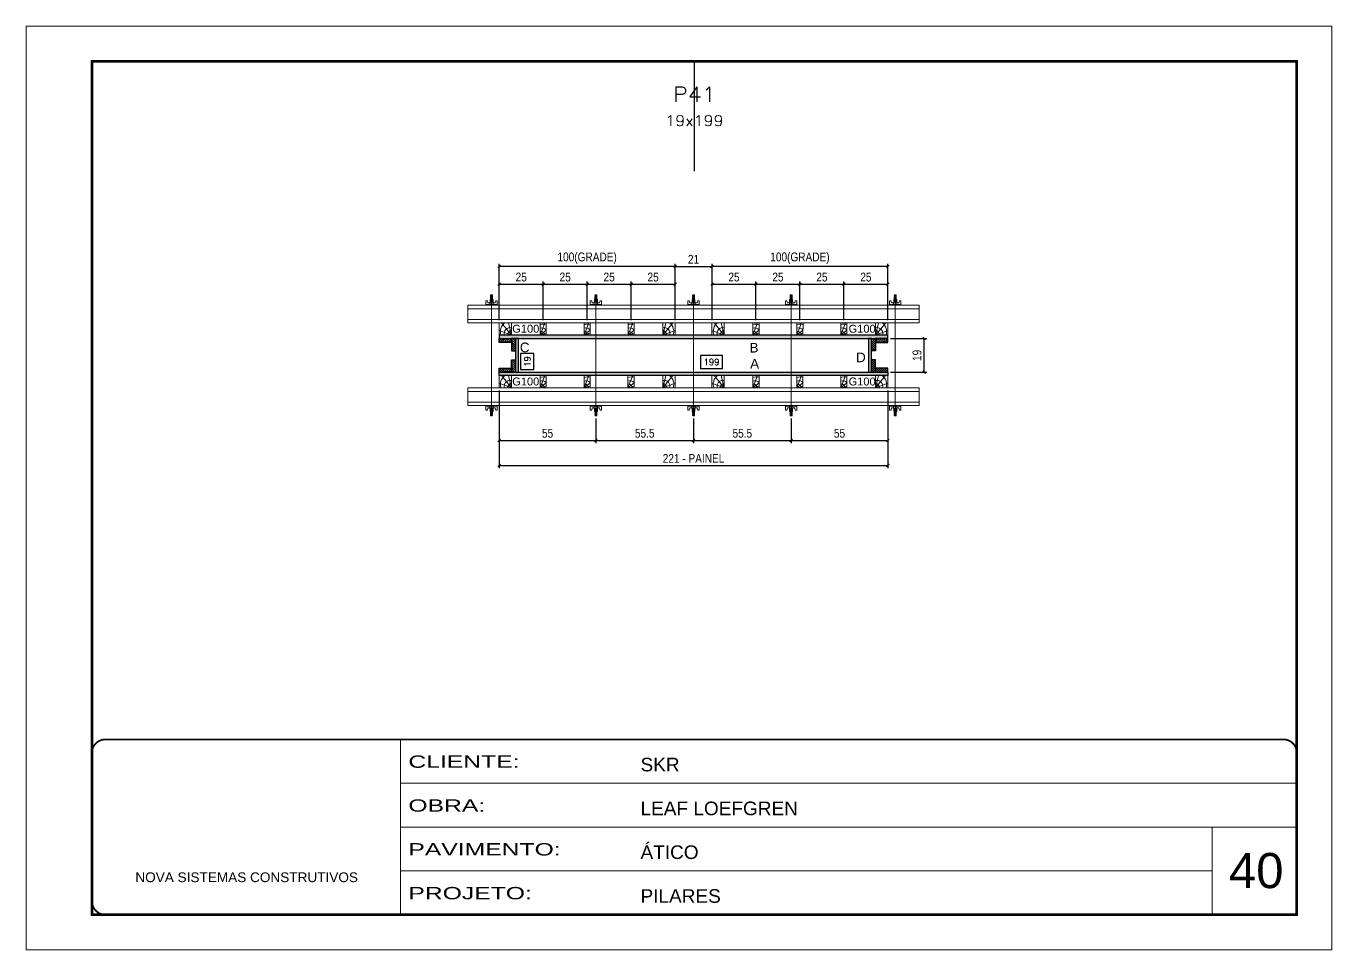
# Model space of a CAD drawing. Extents: x 14400 to 27878, y -21631 to 6985.
# Drawn here: x 19168 to 20653, y -4402 to -3352 of the extents above; entities that cross this region are included whole.
import ezdxf
from ezdxf.enums import TextEntityAlignment as Align

# ---------------------------------------------------------------- set-up
doc = ezdxf.new("R2010")
doc.units = 0
for name, pattern in [('CONTINUO', [0]), ('DASHED', [0.75, 0.5, -0.25]), ('HIDDEN', [0.375, 0.25, -0.125])]:
    doc.linetypes.add(name, pattern=pattern)
for name, color, linetype, lineweight in [('CARIMBO', 255, 'Continuous', 9), ('Folhas', 255, 'Continuous', 9), ('Hachura', 251, 'Continuous', 9), ('Madeira', 126, 'Continuous', 18), ('Perfil Metálico', 224, 'Continuous', 18), ('SARRAFO DE PRESSAO', 251, 'DASHED', 9), ('Texto Seção', 7, 'Continuous', 15)]:
    doc.layers.add(name, color=color, linetype=linetype, lineweight=lineweight)
for name, color, linetype in [('CHAPA', 1, 'Continuous'), ('COTA', 241, 'Continuous'), ('SARRAFO', 251, 'Continuous'), ('Texto de Titulo', 7, 'Continuous'), ('Texto Qtd Sarr', 242, 'Continuous'), ('TEXTO_GERAL', 7, 'Continuous')]:
    doc.layers.add(name, color=color, linetype=linetype)
doc.styles.add('ARIAL', font='arial.ttf')
doc.styles.add('COTA TECNICA 2X', font='techl___.ttf', dxfattribs={"height": 10})
doc.styles.add('ROMANS', font='romans.shx')
doc.styles.add('SANSSERIF', font='sas_____.pfb')
doc.styles.add('Tecnologia', font='')
doc.styles.get('Tecnologia').set_extended_font_data('Forgotten Futurist')
doc.dimstyles.new('SECAO PILAR', dxfattribs={"dimtxt": 10, "dimasz": 3, "dimexe": 3, "dimexo": 3, "dimgap": 3, "dimtad": 1, "dimdec": 1, "dimlfac": 0.5, "dimzin": 12, "dimdsep": 46, "dimtxsty": 'COTA TECNICA 2X', "dimblk1": 'OBLIQUE', "dimblk2": 'OBLIQUE', "dimsah": 1, "dimcen": 0.9, "dimclrd": 256, "dimclre": 256, "dimclrt": 256, "dimadec": 1, "dimazin": 3, "dimtfac": 1, "dimtdec": 1, "dimtmove": 0, "dimatfit": 3, "dimfxl": 1, "dimtolj": 1, "dimtzin": 12, "dimarcsym": 0})
doc.dimstyles.new('SECÇÃO 2', dxfattribs={"dimtxt": 7, "dimasz": 6, "dimexe": 0.18, "dimexo": 2, "dimgap": -4, "dimtad": 3, "dimdec": 1, "dimlfac": 0.5, "dimzin": 12, "dimdsep": 46, "dimtxsty": 'ROMANS', "dimblk": 'ARCHTICK', "dimcen": 0.09, "dimse1": 1, "dimse2": 1, "dimsd1": 1, "dimsd2": 1, "dimclrd": 180, "dimclre": 5, "dimclrt": 1, "dimadec": 0, "dimazin": 3, "dimtfac": 1, "dimtdec": 1, "dimtofl": 0, "dimtmove": 0, "dimatfit": 3, "dimldrblk": 'ARCHTICK', "dimfxl": 1, "dimtolj": 1, "dimtzin": 0, "dimarcsym": 0})
pattern_1 = [(315, (42616.275, -13210.6525), (1.12253202, 1.12253202), [])]
pattern_2 = [(315, (42616.275, -13198.6525), (1.12253202, 1.12253202), [])]

# ---------------------------------------------------------------- blocks, each defined once
blk = doc.blocks.new('9999999999')
at = {"color": 30, "linetype": 'CONTINUO'}
for p, q in [((98564.6, 34230.2), (98564.6, 34429.4)), ((98564.6, 34379.6), (99584, 34379.6)), ((98564.6, 34329.8), (99488, 34329.8)), ((99584, 34329.8), (99488, 34329.8)), ((99488, 34329.8), (99488, 34230.2)), ((98564.6, 34280), (99488, 34280))]:
    blk.add_line(p, q, dxfattribs=at)
at = {"color": 30, "linetype": 'CONTINUO', "const_width": 2}
blk.add_lwpolyline([(99584, 34230.2), (99584, 34414.4, 0.414214), (99569, 34429.4), (98229, 34429.4, 0.414214), (98214, 34414.4), (98214, 34245.2, 0.414214), (98229, 34230.2), (99584, 34230.2)], format="xyb", dxfattribs=at)
at = {"layer": 'Folhas'}
blk.add_lwpolyline([(98139, 34190.2), (99624, 34190.2), (99624, 35240.2), (98139, 35240.2)], close=True, dxfattribs=at)
at = {"layer": 'Folhas', "color": 30, "const_width": 3}
blk.add_lwpolyline([(98214, 34230.2), (99584, 34230.2), (99584, 35200.2), (98214, 35200.2)], close=True, dxfattribs=at)
at = {"color": 7, "linetype": 'Continuous', "ltscale": 5, "style": 'ARIAL'}
for s, height, p in [('SKR', 15.48, (98837.7, 34393.1)), ('LEAF LOEFGREN', 15.483, (98837.7, 34343.3)), ('ÁTICO', 15.48, (98837.7, 34293.5)), ('NOVA SISTEMAS CONSTRUTIVOS', 11.059, (98263.2, 34267.2)), ('PILARES', 15.48, (98837.7, 34243.7))]:
    blk.add_text(s, height=height, dxfattribs=at).set_placement(p)
at = {"layer": 'Folhas', "color": 7, "style": 'Tecnologia', "width": 1.5}
for s, p in [('CLIENTE:', (98573.7, 34397.2)), ('OBRA:', (98573.7, 34347.3)), ('PAVIMENTO:', (98573.7, 34297.5)), ('PROJETO:', (98573.7, 34247.7))]:
    blk.add_text(s, height=14, dxfattribs=at).set_placement(p)
blk = doc.blocks.new('*D2053')
at = {"layer": 'COTA', "color": 180, "lineweight": -2, "transparency": 16777216}
for p, q in [((19745.9, -3724.6), (19730.9, -3724.6)), ((19730.9, -3724.6), (19730.9, -3742.6)), ((19745.9, -3742.6), (19745.9, -3724.6)), ((19730.9, -3742.6), (19745.9, -3742.6))]:
    blk.add_line(p, q, dxfattribs=at)
at = {"layer": 'Defpoints', "color": 0, "transparency": 16777216}
for p in [(19745.8, -3707.7), (19745.8, -3745.7), (19749.9, -3745.7)]:
    blk.add_point(p, dxfattribs=at)
at = {"layer": 'COTA', "color": 1, "transparency": 16777216, "insert": (19738.4, -3733.6), "char_height": 7, "attachment_point": 5, "rotation": 90, "style": 'ROMANS'}
blk.add_mtext('\\A1;19', dxfattribs=at)
blk = doc.blocks.new('_ArchTick')
at = {"color": 0, "linetype": 'ByBlock', "const_width": 0.15}
blk.add_lwpolyline([(-0.5, -0.5), (0.5, 0.5)], dxfattribs=at)
blk = doc.blocks.new('*D2054')
at = {"layer": 'COTA', "color": 180, "lineweight": -2, "transparency": 16777216}
for p, q in [((19960.3, -3726.7), (19935.6, -3726.7)), ((19935.6, -3726.7), (19935.6, -3741.7)), ((19960.3, -3741.7), (19960.3, -3726.7)), ((19935.6, -3741.7), (19960.3, -3741.7))]:
    blk.add_line(p, q, dxfattribs=at)
at = {"layer": 'Defpoints', "color": 0, "transparency": 16777216}
for p in [(19728.5, -3745.7), (20126.5, -3745.7), (20126.5, -3745.7)]:
    blk.add_point(p, dxfattribs=at)
at = {"layer": 'COTA', "color": 1, "transparency": 16777216, "insert": (19948, -3734.2), "char_height": 7, "attachment_point": 5, "style": 'ROMANS'}
blk.add_mtext('\\A1;199', dxfattribs=at)
blk = doc.blocks.new('_Oblique')
at = {"color": 0, "linetype": 'ByBlock', "lineweight": -2}
blk.add_line((-0.5, -0.5), (0.5, 0.5), dxfattribs=at)
blk = doc.blocks.new('*D2055')
at = {"layer": 'COTA', "lineweight": -2, "transparency": 16777216}
for p, q in [((19706.5, -3766.7), (19706.5, -3854.9)), ((20148.5, -3766.7), (20148.5, -3854.9)), ((19706.5, -3851.9), (20148.5, -3851.9))]:
    blk.add_line(p, q, dxfattribs=at)
at = {"layer": 'Defpoints', "color": 0, "transparency": 16777216}
for p in [(19706.5, -3763.7), (20148.5, -3763.7), (20148.5, -3851.9)]:
    blk.add_point(p, dxfattribs=at)
at = {"layer": 'COTA', "lineweight": -2, "transparency": 16777216, "xscale": 3, "yscale": 3, "zscale": 3, "rotation": 180}
blk.add_blockref('_Oblique', (19706.5, -3851.9), dxfattribs=at)
at = {"layer": 'COTA', "lineweight": -2, "transparency": 16777216, "xscale": 3, "yscale": 3, "zscale": 3}
blk.add_blockref('_Oblique', (20148.5, -3851.9), dxfattribs=at)
at = {"layer": 'COTA', "transparency": 16777216, "insert": (19927.5, -3843.8), "char_height": 10, "attachment_point": 5, "style": 'COTA TECNICA 2X'}
blk.add_mtext('\\A1;221 - PAINEL', dxfattribs=at)
blk = doc.blocks.new('*D2056')
at = {"layer": 'COTA', "lineweight": -2, "transparency": 16777216}
for p, q in [((19706.5, -3766.7), (19706.5, -3826.4)), ((19816.5, -3798.5), (19816.5, -3826.4)), ((19706.5, -3823.4), (19816.5, -3823.4))]:
    blk.add_line(p, q, dxfattribs=at)
at = {"layer": 'Defpoints', "color": 0, "transparency": 16777216}
for p in [(19706.5, -3763.7), (19816.5, -3795.5), (19816.5, -3823.4)]:
    blk.add_point(p, dxfattribs=at)
at = {"layer": 'COTA', "lineweight": -2, "transparency": 16777216, "xscale": 3, "yscale": 3, "zscale": 3, "rotation": 180}
blk.add_blockref('_Oblique', (19706.5, -3823.4), dxfattribs=at)
at = {"layer": 'COTA', "lineweight": -2, "transparency": 16777216, "xscale": 3, "yscale": 3, "zscale": 3}
blk.add_blockref('_Oblique', (19816.5, -3823.4), dxfattribs=at)
at = {"layer": 'COTA', "transparency": 16777216, "insert": (19761.5, -3815.3), "char_height": 10, "attachment_point": 5, "style": 'COTA TECNICA 2X'}
blk.add_mtext('\\A1;55', dxfattribs=at)
blk = doc.blocks.new('*D2057')
at = {"layer": 'COTA', "lineweight": -2, "transparency": 16777216}
for p, q in [((20148.5, -3766.7), (20148.5, -3826.4)), ((20038.5, -3798.5), (20038.5, -3826.4)), ((20038.5, -3823.4), (20148.5, -3823.4))]:
    blk.add_line(p, q, dxfattribs=at)
at = {"layer": 'Defpoints', "color": 0, "transparency": 16777216}
for p in [(20148.5, -3763.7), (20038.5, -3795.5), (20148.5, -3823.4)]:
    blk.add_point(p, dxfattribs=at)
at = {"layer": 'COTA', "lineweight": -2, "transparency": 16777216, "xscale": 3, "yscale": 3, "zscale": 3, "rotation": 180}
blk.add_blockref('_Oblique', (20038.5, -3823.4), dxfattribs=at)
at = {"layer": 'COTA', "lineweight": -2, "transparency": 16777216, "xscale": 3, "yscale": 3, "zscale": 3}
blk.add_blockref('_Oblique', (20148.5, -3823.4), dxfattribs=at)
at = {"layer": 'COTA', "transparency": 16777216, "insert": (20093.5, -3815.3), "char_height": 10, "attachment_point": 5, "style": 'COTA TECNICA 2X'}
blk.add_mtext('\\A1;55', dxfattribs=at)
blk = doc.blocks.new('C')
at = {"layer": 'Hachura', "color": 0}
for p, q in [((0, 3.22), (0, -3.22)), ((0.45, 3.22), (0, 3.22)), ((0.46, 3.16), (0, 3.16)), ((0.46, 3.05), (0, 3.05)), ((0.46, 2.88), (0, 2.88)), ((0, 2.75), (0, -1.16)), ((0.46, 2.65), (0, 2.65)), ((0.46, 2.23), (0, 2.23)), ((0.46, 1.51), (0, 1.51)), ((0.39, 0.49), (0.17, 0.49)), ((0.45, -3.23), (0.45, 3.22)), ((0.45, 3.22), (2.58, 3.22)), ((1.74, 0.97), (0.45, 0.97)), ((1.45, 0.1), (0.45, 0.1)), ((1.35, 1.94), (1.35, 0.96)), ((2.58, 2.39), (1.47, 2.09)), ((1.74, -0.97), (1.74, 0.97)), ((1.74, 0.97), (1.74, 0.84)), ((1.74, 0.97), (1.74, 0.84)), ((1.74, 0.84), (3.35, 0.84)), ((3.35, 0.45), (1.74, 0.45)), ((2.58, 3.22), (2.58, 2.39)), ((3.32, 0.84), (3.32, -0.84)), ((3.35, 0.84), (3.35, -0.84)), ((3.68, 0.45), (3.35, 0.45)), ((3.84, -0.52), (3.35, 0.45)), ((3.35, 0.06), (3.67, -0.57)), ((3.68, 0.45), (4.16, -0.52)), ((3.72, 0.5), (4.25, -0.57)), ((4.37, -0.55), (3.83, 0.53)), ((4.15, 0.45), (3.93, 0.45)), ((4.42, -0.52), (3.93, 0.45)), ((4.15, 0.45), (4.26, 0.45)), ((4.26, 0.45), (4.74, -0.52)), ((4.3, 0.5), (4.83, -0.57)), ((4.95, -0.55), (4.41, 0.53)), ((4.51, 0.45), (4.84, 0.45)), ((5, -0.52), (4.51, 0.45)), ((4.84, 0.45), (5.32, -0.52)), ((4.88, 0.5), (5.41, -0.57)), ((5.53, -0.55), (4.99, 0.53)), ((5.58, -0.52), (5.09, 0.45)), ((5.42, 0.45), (5.09, 0.45)), ((5.58, -0.52), (5.09, 0.45)), ((5.42, 0.45), (5.74, -0.19)), ((5.46, 0.5), (5.74, -0.07)), ((5.74, 0.19), (5.57, 0.53)), ((5.74, 0.32), (5.68, 0.45)), ((5.68, 0.45), (5.74, 0.45)), ((5.74, 0.45), (5.9, 0.29)), ((5.74, 0.45), (5.74, -0.52)), ((5.9, -0.36), (5.9, 0.29)), ((0.45, 0), (0, 0)), ((0.46, -1.52), (0, -1.52)), ((0.46, -2.23), (0, -2.23)), ((0.46, -2.65), (0, -2.65)), ((0.46, -2.88), (0, -2.88)), ((0.46, -3.05), (0, -3.05)), ((0.46, -3.16), (0, -3.16)), ((0, -3.22), (2.57, -3.22)), ((0.08, -0.48), (0.29, -0.48)), ((0.29, -0.48), (0.4, -0.48)), ((0.45, 0), (0.45, -0.97)), ((0.45, -0.16), (1.45, -0.16)), ((0.45, -0.65), (0.45, -0.32)), ((0.45, -3.23), (0.45, -0.65)), ((0.45, -0.97), (1.74, -0.97)), ((1.35, -1.94), (1.35, -0.97)), ((2.58, -2.39), (1.47, -2.1)), ((3.35, -0.32), (1.74, -0.32)), ((3.35, -0.84), (1.74, -0.84)), ((2.58, -3.23), (2.58, -2.39)), ((3.35, -0.07), (3.58, -0.52)), ((3.35, -0.52), (3.58, -0.52)), ((3.84, -0.52), (4.16, -0.52)), ((4.42, -0.52), (4.74, -0.52)), ((4.63, -0.52), (4.74, -0.52)), ((5, -0.52), (5.32, -0.52)), ((5.58, -0.52), (5.74, -0.52)), ((5.74, -0.52), (5.9, -0.36)), ((5.74, -0.52), (5.74, -0.52))]:
    blk.add_line(p, q, dxfattribs=at)
for centre, radius, start, end in [((1.52, 1.94), 0.161, 104.74356, 180), ((1.44, -0.03), 0.129, 272.69497, 87.30503), ((3.81, 0.39), 0.143, 25.56881, 154.43119), ((4.39, 0.39), 0.143, 25.56881, 154.43119), ((4.97, 0.39), 0.143, 25.56881, 154.43119), ((5.55, 0.39), 0.143, 25.56881, 154.43119), ((0.17, -0.37), 0.174, 221.74404, 317.85924), ((1.52, -1.94), 0.161, 180, 255.25644), ((3.71, -0.4), 0.174, 222.14076, 318.25596), ((4.29, -0.4), 0.174, 222.14076, 318.25596), ((4.87, -0.4), 0.174, 222.14076, 318.25596), ((5.45, -0.4), 0.174, 222.14076, 318.25596), ((5.61, -0.4), 0.174, 317.85924, 318.25596)]:
    blk.add_arc(centre, radius, start, end, dxfattribs=at)
blk = doc.blocks.new('*D2058')
at = {"layer": 'COTA', "lineweight": -2, "transparency": 16777216}
for p, q in [((19927.5, -3798.5), (19927.5, -3826.4)), ((20038.5, -3798.5), (20038.5, -3826.4)), ((19927.5, -3823.4), (20038.5, -3823.4))]:
    blk.add_line(p, q, dxfattribs=at)
at = {"layer": 'Defpoints', "color": 0, "transparency": 16777216}
for p in [(19927.5, -3795.5), (20038.5, -3795.5), (20038.5, -3823.4)]:
    blk.add_point(p, dxfattribs=at)
at = {"layer": 'COTA', "lineweight": -2, "transparency": 16777216, "xscale": 3, "yscale": 3, "zscale": 3, "rotation": 180}
blk.add_blockref('_Oblique', (19927.5, -3823.4), dxfattribs=at)
at = {"layer": 'COTA', "lineweight": -2, "transparency": 16777216, "xscale": 3, "yscale": 3, "zscale": 3}
blk.add_blockref('_Oblique', (20038.5, -3823.4), dxfattribs=at)
at = {"layer": 'COTA', "transparency": 16777216, "insert": (19983, -3815.3), "char_height": 10, "attachment_point": 5, "style": 'COTA TECNICA 2X'}
blk.add_mtext('\\A1;55.5', dxfattribs=at)
blk = doc.blocks.new('*D2059')
at = {"layer": 'COTA', "lineweight": -2, "transparency": 16777216}
for p, q in [((20151.5, -3707.7), (20192.8, -3707.7)), ((20189.8, -3745.7), (20189.8, -3707.7)), ((20151.5, -3745.7), (20192.8, -3745.7))]:
    blk.add_line(p, q, dxfattribs=at)
at = {"layer": 'Defpoints', "color": 0, "transparency": 16777216}
for p in [(20148.5, -3707.7), (20189.8, -3707.7), (20148.5, -3745.7)]:
    blk.add_point(p, dxfattribs=at)
at = {"layer": 'COTA', "lineweight": -2, "transparency": 16777216, "xscale": 3, "yscale": 3, "zscale": 3}
for p, rotation in [((20189.8, -3707.7), 90), ((20189.8, -3745.7), 270)]:
    blk.add_blockref('_Oblique', p, dxfattribs=dict(at, rotation=rotation))
at = {"layer": 'COTA', "transparency": 16777216, "insert": (20181.7, -3726.7), "char_height": 10, "attachment_point": 5, "rotation": 90, "style": 'COTA TECNICA 2X'}
blk.add_mtext('\\A1;19', dxfattribs=at)
blk = doc.blocks.new('*D2060')
at = {"layer": 'COTA', "lineweight": -2, "transparency": 16777216}
for p, q in [((19816.5, -3798.5), (19816.5, -3826.4)), ((19927.5, -3798.5), (19927.5, -3826.4)), ((19816.5, -3823.4), (19927.5, -3823.4))]:
    blk.add_line(p, q, dxfattribs=at)
at = {"layer": 'Defpoints', "color": 0, "transparency": 16777216}
for p in [(19816.5, -3795.5), (19927.5, -3795.5), (19927.5, -3823.4)]:
    blk.add_point(p, dxfattribs=at)
at = {"layer": 'COTA', "lineweight": -2, "transparency": 16777216, "xscale": 3, "yscale": 3, "zscale": 3, "rotation": 180}
blk.add_blockref('_Oblique', (19816.5, -3823.4), dxfattribs=at)
at = {"layer": 'COTA', "lineweight": -2, "transparency": 16777216, "xscale": 3, "yscale": 3, "zscale": 3}
blk.add_blockref('_Oblique', (19927.5, -3823.4), dxfattribs=at)
at = {"layer": 'COTA', "transparency": 16777216, "insert": (19872, -3815.3), "char_height": 10, "attachment_point": 5, "style": 'COTA TECNICA 2X'}
blk.add_mtext('\\A1;55.5', dxfattribs=at)
blk = doc.blocks.new('PONTALETE')
at = {"layer": 'Madeira'}
for q in [(2.71, 7), (7, 5.76), (7, 1.74)]:
    blk.add_line((0, 0), q, dxfattribs=at)
blk.add_lwpolyline([(0, 0), (7, 0), (7, 7), (0, 7)], close=True, dxfattribs=at)
for centre, radius, start, end in [((2.04, 0.06), 6.23, 37.28179, 109.09128), ((1.09, 0.9), 3.19, 343.60304, 109.98471), ((-0.21, -0.78), 3.09, 14.63219, 86.0383)]:
    blk.add_arc(centre, radius, start, end, dxfattribs=at)
blk = doc.blocks.new('MEIO PONTALETE')
at = {"layer": 'Madeira'}
for q in [(2.71, 7), (3.5, 2.88), (3.5, 0.87)]:
    blk.add_line((0, 0), q, dxfattribs=at)
blk.add_lwpolyline([(0, 0), (3.5, 0), (3.5, 7), (0, 7)], close=True, dxfattribs=at)
for centre, radius, start, end in [((2.04, 0.06), 6.23, 76.44987, 109.09128), ((1.09, 0.9), 3.19, 40.90626, 109.98471), ((-0.21, -0.78), 3.09, 14.63219, 86.0383)]:
    blk.add_arc(centre, radius, start, end, dxfattribs=at)
blk = doc.blocks.new('*D2061')
at = {"layer": 'COTA', "lineweight": -2, "transparency": 16777216}
for p, q in [((19948.5, -3686.7), (19948.5, -3642.8)), ((19948.5, -3645.8), (19998.5, -3645.8)), ((19998.5, -3686.7), (19998.5, -3642.8))]:
    blk.add_line(p, q, dxfattribs=at)
at = {"layer": 'Defpoints', "color": 0, "transparency": 16777216}
for p in [(19998.5, -3645.8), (19948.5, -3689.7), (19998.5, -3689.7)]:
    blk.add_point(p, dxfattribs=at)
at = {"layer": 'COTA', "lineweight": -2, "transparency": 16777216, "xscale": 3, "yscale": 3, "zscale": 3, "rotation": 180}
blk.add_blockref('_Oblique', (19948.5, -3645.8), dxfattribs=at)
at = {"layer": 'COTA', "lineweight": -2, "transparency": 16777216, "xscale": 3, "yscale": 3, "zscale": 3}
blk.add_blockref('_Oblique', (19998.5, -3645.8), dxfattribs=at)
at = {"layer": 'COTA', "transparency": 16777216, "insert": (19973.5, -3637.7), "char_height": 10, "attachment_point": 5, "style": 'COTA TECNICA 2X'}
blk.add_mtext('\\A1;25', dxfattribs=at)
blk = doc.blocks.new('*D2062')
at = {"layer": 'COTA', "lineweight": -2, "transparency": 16777216}
for p, q in [((19948.5, -3686.7), (19948.5, -3622.6)), ((20148.5, -3686.7), (20148.5, -3622.6)), ((20148.5, -3625.6), (19948.5, -3625.6))]:
    blk.add_line(p, q, dxfattribs=at)
at = {"layer": 'Defpoints', "color": 0, "transparency": 16777216}
for p in [(19948.5, -3625.6), (19948.5, -3689.7), (20148.5, -3689.7)]:
    blk.add_point(p, dxfattribs=at)
at = {"layer": 'COTA', "lineweight": -2, "transparency": 16777216, "xscale": 3, "yscale": 3, "zscale": 3, "rotation": 180}
blk.add_blockref('_Oblique', (19948.5, -3625.6), dxfattribs=at)
at = {"layer": 'COTA', "lineweight": -2, "transparency": 16777216, "xscale": 3, "yscale": 3, "zscale": 3}
blk.add_blockref('_Oblique', (20148.5, -3625.6), dxfattribs=at)
at = {"layer": 'COTA', "transparency": 16777216, "insert": (20048.5, -3616.3), "char_height": 10, "attachment_point": 5, "style": 'COTA TECNICA 2X'}
blk.add_mtext('\\A1;100(GRADE)', dxfattribs=at)
blk = doc.blocks.new('*D2063')
at = {"layer": 'COTA', "lineweight": -2, "transparency": 16777216}
for p, q in [((19998.5, -3686.7), (19998.5, -3642.8)), ((19998.5, -3645.8), (20048.5, -3645.8)), ((20048.5, -3686.7), (20048.5, -3642.8))]:
    blk.add_line(p, q, dxfattribs=at)
at = {"layer": 'Defpoints', "color": 0, "transparency": 16777216}
for p in [(20048.5, -3645.8), (19998.5, -3689.7), (20048.5, -3689.7)]:
    blk.add_point(p, dxfattribs=at)
at = {"layer": 'COTA', "lineweight": -2, "transparency": 16777216, "xscale": 3, "yscale": 3, "zscale": 3, "rotation": 180}
blk.add_blockref('_Oblique', (19998.5, -3645.8), dxfattribs=at)
at = {"layer": 'COTA', "lineweight": -2, "transparency": 16777216, "xscale": 3, "yscale": 3, "zscale": 3}
blk.add_blockref('_Oblique', (20048.5, -3645.8), dxfattribs=at)
at = {"layer": 'COTA', "transparency": 16777216, "insert": (20023.5, -3637.7), "char_height": 10, "attachment_point": 5, "style": 'COTA TECNICA 2X'}
blk.add_mtext('\\A1;25', dxfattribs=at)
blk = doc.blocks.new('*D2064')
at = {"layer": 'COTA', "lineweight": -2, "transparency": 16777216}
for p, q in [((20048.5, -3686.7), (20048.5, -3642.8)), ((20048.5, -3645.8), (20098.5, -3645.8)), ((20098.5, -3686.7), (20098.5, -3642.8))]:
    blk.add_line(p, q, dxfattribs=at)
at = {"layer": 'Defpoints', "color": 0, "transparency": 16777216}
for p in [(20098.5, -3645.8), (20048.5, -3689.7), (20098.5, -3689.7)]:
    blk.add_point(p, dxfattribs=at)
at = {"layer": 'COTA', "lineweight": -2, "transparency": 16777216, "xscale": 3, "yscale": 3, "zscale": 3, "rotation": 180}
blk.add_blockref('_Oblique', (20048.5, -3645.8), dxfattribs=at)
at = {"layer": 'COTA', "lineweight": -2, "transparency": 16777216, "xscale": 3, "yscale": 3, "zscale": 3}
blk.add_blockref('_Oblique', (20098.5, -3645.8), dxfattribs=at)
at = {"layer": 'COTA', "transparency": 16777216, "insert": (20073.5, -3637.7), "char_height": 10, "attachment_point": 5, "style": 'COTA TECNICA 2X'}
blk.add_mtext('\\A1;25', dxfattribs=at)
blk = doc.blocks.new('*D2065')
at = {"layer": 'COTA', "lineweight": -2, "transparency": 16777216}
for p, q in [((20098.5, -3686.7), (20098.5, -3642.8)), ((20098.5, -3645.8), (20148.5, -3645.8)), ((20148.5, -3686.7), (20148.5, -3642.8))]:
    blk.add_line(p, q, dxfattribs=at)
at = {"layer": 'Defpoints', "color": 0, "transparency": 16777216}
for p in [(20148.5, -3645.8), (20098.5, -3689.7), (20148.5, -3689.7)]:
    blk.add_point(p, dxfattribs=at)
at = {"layer": 'COTA', "lineweight": -2, "transparency": 16777216, "xscale": 3, "yscale": 3, "zscale": 3, "rotation": 180}
blk.add_blockref('_Oblique', (20098.5, -3645.8), dxfattribs=at)
at = {"layer": 'COTA', "lineweight": -2, "transparency": 16777216, "xscale": 3, "yscale": 3, "zscale": 3}
blk.add_blockref('_Oblique', (20148.5, -3645.8), dxfattribs=at)
at = {"layer": 'COTA', "transparency": 16777216, "insert": (20123.5, -3637.7), "char_height": 10, "attachment_point": 5, "style": 'COTA TECNICA 2X'}
blk.add_mtext('\\A1;25', dxfattribs=at)
blk = doc.blocks.new('*D2066')
at = {"layer": 'COTA', "lineweight": -2, "transparency": 16777216}
for p, q in [((19706.5, -3686.7), (19706.5, -3642.8)), ((19706.5, -3645.8), (19756.5, -3645.8)), ((19756.5, -3686.7), (19756.5, -3642.8))]:
    blk.add_line(p, q, dxfattribs=at)
at = {"layer": 'Defpoints', "color": 0, "transparency": 16777216}
for p in [(19756.5, -3645.8), (19706.5, -3689.7), (19756.5, -3689.7)]:
    blk.add_point(p, dxfattribs=at)
at = {"layer": 'COTA', "lineweight": -2, "transparency": 16777216, "xscale": 3, "yscale": 3, "zscale": 3, "rotation": 180}
blk.add_blockref('_Oblique', (19706.5, -3645.8), dxfattribs=at)
at = {"layer": 'COTA', "lineweight": -2, "transparency": 16777216, "xscale": 3, "yscale": 3, "zscale": 3}
blk.add_blockref('_Oblique', (19756.5, -3645.8), dxfattribs=at)
at = {"layer": 'COTA', "transparency": 16777216, "insert": (19731.5, -3637.7), "char_height": 10, "attachment_point": 5, "style": 'COTA TECNICA 2X'}
blk.add_mtext('\\A1;25', dxfattribs=at)
blk = doc.blocks.new('*D2067')
at = {"layer": 'COTA', "lineweight": -2, "transparency": 16777216}
for p, q in [((19706.5, -3686.7), (19706.5, -3622.6)), ((19906.5, -3686.7), (19906.5, -3622.6)), ((19906.5, -3625.6), (19706.5, -3625.6))]:
    blk.add_line(p, q, dxfattribs=at)
at = {"layer": 'Defpoints', "color": 0, "transparency": 16777216}
for p in [(19706.5, -3625.6), (19706.5, -3689.7), (19906.5, -3689.7)]:
    blk.add_point(p, dxfattribs=at)
at = {"layer": 'COTA', "lineweight": -2, "transparency": 16777216, "xscale": 3, "yscale": 3, "zscale": 3, "rotation": 180}
blk.add_blockref('_Oblique', (19706.5, -3625.6), dxfattribs=at)
at = {"layer": 'COTA', "lineweight": -2, "transparency": 16777216, "xscale": 3, "yscale": 3, "zscale": 3}
blk.add_blockref('_Oblique', (19906.5, -3625.6), dxfattribs=at)
at = {"layer": 'COTA', "transparency": 16777216, "insert": (19806.5, -3616.3), "char_height": 10, "attachment_point": 5, "style": 'COTA TECNICA 2X'}
blk.add_mtext('\\A1;100(GRADE)', dxfattribs=at)
blk = doc.blocks.new('*D2068')
at = {"layer": 'COTA', "lineweight": -2, "transparency": 16777216}
for p, q in [((19756.5, -3686.7), (19756.5, -3642.8)), ((19756.5, -3645.8), (19806.5, -3645.8)), ((19806.5, -3686.7), (19806.5, -3642.8))]:
    blk.add_line(p, q, dxfattribs=at)
at = {"layer": 'Defpoints', "color": 0, "transparency": 16777216}
for p in [(19806.5, -3645.8), (19756.5, -3689.7), (19806.5, -3689.7)]:
    blk.add_point(p, dxfattribs=at)
at = {"layer": 'COTA', "lineweight": -2, "transparency": 16777216, "xscale": 3, "yscale": 3, "zscale": 3, "rotation": 180}
blk.add_blockref('_Oblique', (19756.5, -3645.8), dxfattribs=at)
at = {"layer": 'COTA', "lineweight": -2, "transparency": 16777216, "xscale": 3, "yscale": 3, "zscale": 3}
blk.add_blockref('_Oblique', (19806.5, -3645.8), dxfattribs=at)
at = {"layer": 'COTA', "transparency": 16777216, "insert": (19781.5, -3637.7), "char_height": 10, "attachment_point": 5, "style": 'COTA TECNICA 2X'}
blk.add_mtext('\\A1;25', dxfattribs=at)
blk = doc.blocks.new('*D2069')
at = {"layer": 'COTA', "lineweight": -2, "transparency": 16777216}
for p, q in [((19806.5, -3686.7), (19806.5, -3642.8)), ((19806.5, -3645.8), (19856.5, -3645.8)), ((19856.5, -3686.7), (19856.5, -3642.8))]:
    blk.add_line(p, q, dxfattribs=at)
at = {"layer": 'Defpoints', "color": 0, "transparency": 16777216}
for p in [(19856.5, -3645.8), (19806.5, -3689.7), (19856.5, -3689.7)]:
    blk.add_point(p, dxfattribs=at)
at = {"layer": 'COTA', "lineweight": -2, "transparency": 16777216, "xscale": 3, "yscale": 3, "zscale": 3, "rotation": 180}
blk.add_blockref('_Oblique', (19806.5, -3645.8), dxfattribs=at)
at = {"layer": 'COTA', "lineweight": -2, "transparency": 16777216, "xscale": 3, "yscale": 3, "zscale": 3}
blk.add_blockref('_Oblique', (19856.5, -3645.8), dxfattribs=at)
at = {"layer": 'COTA', "transparency": 16777216, "insert": (19831.5, -3637.7), "char_height": 10, "attachment_point": 5, "style": 'COTA TECNICA 2X'}
blk.add_mtext('\\A1;25', dxfattribs=at)
blk = doc.blocks.new('*D2070')
at = {"layer": 'COTA', "lineweight": -2, "transparency": 16777216}
for p, q in [((19856.5, -3686.7), (19856.5, -3642.8)), ((19856.5, -3645.8), (19906.5, -3645.8)), ((19906.5, -3686.7), (19906.5, -3642.8))]:
    blk.add_line(p, q, dxfattribs=at)
at = {"layer": 'Defpoints', "color": 0, "transparency": 16777216}
for p in [(19906.5, -3645.8), (19856.5, -3689.7), (19906.5, -3689.7)]:
    blk.add_point(p, dxfattribs=at)
at = {"layer": 'COTA', "lineweight": -2, "transparency": 16777216, "xscale": 3, "yscale": 3, "zscale": 3, "rotation": 180}
blk.add_blockref('_Oblique', (19856.5, -3645.8), dxfattribs=at)
at = {"layer": 'COTA', "lineweight": -2, "transparency": 16777216, "xscale": 3, "yscale": 3, "zscale": 3}
blk.add_blockref('_Oblique', (19906.5, -3645.8), dxfattribs=at)
at = {"layer": 'COTA', "transparency": 16777216, "insert": (19881.5, -3637.7), "char_height": 10, "attachment_point": 5, "style": 'COTA TECNICA 2X'}
blk.add_mtext('\\A1;25', dxfattribs=at)
blk = doc.blocks.new('*D2071')
at = {"layer": 'COTA', "lineweight": -2, "transparency": 16777216}
for p, q in [((19906.5, -3686.7), (19906.5, -3622.6)), ((19948.5, -3686.7), (19948.5, -3622.6)), ((19906.5, -3625.6), (19948.5, -3625.6))]:
    blk.add_line(p, q, dxfattribs=at)
at = {"layer": 'Defpoints', "color": 0, "transparency": 16777216}
for p in [(19948.5, -3625.6), (19906.5, -3689.7), (19948.5, -3689.7)]:
    blk.add_point(p, dxfattribs=at)
at = {"layer": 'COTA', "lineweight": -2, "transparency": 16777216, "xscale": 3, "yscale": 3, "zscale": 3, "rotation": 180}
blk.add_blockref('_Oblique', (19906.5, -3625.6), dxfattribs=at)
at = {"layer": 'COTA', "lineweight": -2, "transparency": 16777216, "xscale": 3, "yscale": 3, "zscale": 3}
blk.add_blockref('_Oblique', (19948.5, -3625.6), dxfattribs=at)
at = {"layer": 'COTA', "transparency": 16777216, "insert": (19927.5, -3617.5), "char_height": 10, "attachment_point": 5, "style": 'COTA TECNICA 2X'}
blk.add_mtext('\\A1;21', dxfattribs=at)
blk = doc.blocks.new('titulo1')
at = {"layer": 'Defpoints', "color": 252, "linetype": 'HIDDEN', "ltscale": 2}
blk.add_line((0, 0), (0, 125), dxfattribs=at)
at = {"layer": 'Defpoints', "style": 'ROMANS', "oblique": 15}
blk.add_attdef('FOLHA', text='', height=10, dxfattribs=at).set_placement((0, 15.6), align=Align.MIDDLE_CENTER)
at = {"layer": 'Texto Qtd Sarr', "color": 3, "style": 'ROMANS', "oblique": 15}
for tag, height, p in [('TITULO', 17, (0, 71.4)), ('SEÇÃO', 12, (0, 41.5))]:
    blk.add_attdef(tag, text='', height=height, dxfattribs=at).set_placement(p, align=Align.MIDDLE_CENTER)

msp = doc.modelspace()

# ---------------------------------------------------------------- hatches: boundary and pattern name
at = {"layer": 'Hachura'}
h = msp.add_hatch(color=256, dxfattribs=at)
h.dxf.hatch_style = 1
h.paths.add_polyline_path([(20148.467, -3707.701), (20148.467, -3703.701), (19706.467, -3703.701), (19706.467, -3707.701)])
h = msp.add_hatch(dxfattribs=at)
h.set_pattern_fill('ANSI31', color=256, scale=0.5, angle=180, style=0)
h.set_pattern_definition([(225, (10582.515, -26603.5088), (1.12253202, -1.12253202), [])])
h.paths.add_polyline_path([(19720.467, -3712.101), (19720.467, -3707.701), (19706.467, -3707.701), (19706.467, -3712.101)])
h = msp.add_hatch(dxfattribs=at)
h.set_pattern_fill('ANSI31', color=256, scale=0.5, angle=270, style=0)
h.set_pattern_definition(pattern_1)
h.paths.add_polyline_path([(19724.867, -3721.701), (19720.467, -3721.701), (19720.467, -3707.701), (19724.867, -3707.701)])
h = msp.add_hatch(color=256, dxfattribs=at)
h.dxf.hatch_style = 1
h.paths.add_polyline_path([(19724.867, -3745.701), (19728.467, -3745.701), (19728.467, -3707.701), (19724.867, -3707.701)])
h = msp.add_hatch(color=256, dxfattribs=at)
h.dxf.hatch_style = 1
h.paths.add_polyline_path([(20126.467, -3745.701), (20130.067, -3745.701), (20130.067, -3707.701), (20126.467, -3707.701)])
h = msp.add_hatch(dxfattribs=at)
h.set_pattern_fill('ANSI31', color=256, scale=0.5, angle=270, style=0)
h.set_pattern_definition(pattern_1)
h.paths.add_polyline_path([(20130.067, -3721.701), (20134.467, -3721.701), (20134.467, -3707.701), (20130.067, -3707.701)])
h = msp.add_hatch(dxfattribs=at)
h.set_pattern_fill('ANSI31', color=256, scale=0.5, angle=180, style=0)
h.set_pattern_definition([(225, (11010.515, -26637.1088), (1.12253202, -1.12253202), [])])
h.paths.add_polyline_path([(20148.467, -3707.701), (20148.467, -3712.101), (20134.467, -3712.101), (20134.467, -3707.701)])
h = msp.add_hatch(dxfattribs=at)
h.set_pattern_fill('ANSI31', color=256, scale=0.5, angle=180, style=0)
h.set_pattern_definition([(225, (10582.515, -26637.1088), (1.12253202, -1.12253202), [])])
h.paths.add_polyline_path([(19720.467, -3745.701), (19720.467, -3741.301), (19706.467, -3741.301), (19706.467, -3745.701)])
h = msp.add_hatch(dxfattribs=at)
h.set_pattern_fill('ANSI31', color=256, scale=0.5, angle=270, style=0)
h.set_pattern_definition(pattern_2)
h.paths.add_polyline_path([(19724.867, -3731.701), (19720.467, -3731.701), (19720.467, -3745.701), (19724.867, -3745.701)])
h = msp.add_hatch(dxfattribs=at)
h.set_pattern_fill('ANSI31', color=256, scale=0.5, angle=270, style=0)
h.set_pattern_definition(pattern_2)
h.paths.add_polyline_path([(20130.067, -3731.701), (20134.467, -3731.701), (20134.467, -3745.701), (20130.067, -3745.701)])
h = msp.add_hatch(dxfattribs=at)
h.set_pattern_fill('ANSI31', color=256, scale=0.5, angle=180, style=0)
h.set_pattern_definition([(225, (10645.515, -26637.1088), (1.12253202, -1.12253202), [])])
h.paths.add_polyline_path([(20134.467, -3745.701), (20134.467, -3741.301), (20148.467, -3741.301), (20148.467, -3745.701)])
h = msp.add_hatch(color=256, dxfattribs=at)
h.dxf.hatch_style = 1
h.paths.add_polyline_path([(20148.467, -3745.701), (20148.467, -3749.701), (19706.467, -3749.701), (19706.467, -3745.701)])

# ---------------------------------------------------------------- linework, layer by layer
at = {"layer": 'CHAPA'}
for points in [[(20148.467, -3707.701), (20148.467, -3703.701), (19706.467, -3703.701), (19706.467, -3707.701)], [(19724.867, -3745.701), (19728.467, -3745.701), (19728.467, -3707.701), (19724.867, -3707.701)], [(20126.467, -3745.701), (20130.067, -3745.701), (20130.067, -3707.701), (20126.467, -3707.701)], [(20148.467, -3745.701), (20148.467, -3749.701), (19706.467, -3749.701), (19706.467, -3745.701)]]:
    msp.add_lwpolyline(points, close=True, dxfattribs=at)
at = {"layer": 'Hachura'}
for p, q in [((19697.778, -3794.472), (19697.778, -3662.73)), ((19816.467, -3794.472), (19816.467, -3662.73)), ((19927.467, -3794.472), (19927.467, -3662.73)), ((20038.467, -3794.472), (20038.467, -3662.73)), ((20156.855, -3794.472), (20156.856, -3662.73))]:
    msp.add_line(p, q, dxfattribs=at)
at = {"layer": 'Madeira'}
for points in [[(19706.467, -3703.698), (19706.482, -3689.698), (19906.475, -3689.701), (19906.46, -3703.701)], [(19948.474, -3703.698), (19948.489, -3689.698), (20148.482, -3689.701), (20148.467, -3703.701)], [(19706.451, -3763.685), (19706.467, -3749.685), (19906.46, -3749.687), (19906.444, -3763.687)], [(19948.458, -3763.685), (19948.474, -3749.685), (20148.467, -3749.687), (20148.451, -3763.687)]]:
    msp.add_lwpolyline(points, close=True, dxfattribs=at)
at = {"layer": 'Perfil Metálico'}
for p, q in [((20184.185, -3673.76), (19670.749, -3673.76)), ((20184.185, -3685.76), (19670.749, -3685.76)), ((20184.185, -3767.701), (19670.749, -3767.701)), ((20184.185, -3779.701), (19670.749, -3779.701))]:
    msp.add_line(p, q, dxfattribs=at)
for points in [[(20184.185, -3689.7), (20184.185, -3669.7), (19670.749, -3669.76), (19670.749, -3689.76)], [(19670.749, -3763.701), (19670.749, -3783.701), (20184.185, -3783.641), (20184.185, -3763.641)]]:
    msp.add_lwpolyline(points, close=True, dxfattribs=at)
at = {"layer": 'SARRAFO'}
for points in [[(19720.467, -3712.101), (19706.467, -3712.101), (19706.467, -3707.701), (19720.467, -3707.701)], [(19724.867, -3707.701), (19720.467, -3707.701), (19720.467, -3721.701), (19724.867, -3721.701)], [(20130.067, -3707.701), (20134.467, -3707.701), (20134.467, -3721.701), (20130.067, -3721.701)], [(20134.467, -3712.101), (20148.467, -3712.101), (20148.467, -3707.701), (20134.467, -3707.701)], [(19720.467, -3745.701), (19706.467, -3745.701), (19706.467, -3741.301), (19720.467, -3741.301)], [(19724.867, -3745.701), (19720.467, -3745.701), (19720.467, -3731.701), (19724.867, -3731.701)], [(20130.067, -3745.701), (20134.467, -3745.701), (20134.467, -3731.701), (20130.067, -3731.701)], [(20134.467, -3745.701), (20148.467, -3745.701), (20148.467, -3741.301), (20134.467, -3741.301)]]:
    msp.add_lwpolyline(points, dxfattribs=at)

# ---------------------------------------------------------------- block references
at = {"layer": 'Hachura', "linetype": 'Continuous', "yscale": 2, "zscale": 2}
for p, xscale, rotation in [((19697.787, -3669.73), -2, 270), ((19816.458, -3669.73), 2, 90.00000000000001), ((19927.458, -3669.73), 2, 90.00000000000001), ((20038.458, -3669.73), 2, 90.00000000000001), ((20156.846, -3669.73), 2, 90.00000000000001), ((19697.778, -3783.671), 2, 270), ((19816.467, -3783.671), -2, 90), ((19927.467, -3783.671), -2, 90), ((20038.467, -3783.671), -2, 90), ((20156.855, -3783.671), -2, 90)]:
    msp.add_blockref('C', p, dxfattribs=dict(at, xscale=xscale, rotation=rotation))
at = {"layer": 'Madeira'}
for name, p, xscale, yscale, zscale, rotation in [('PONTALETE', (19720.467, -3703.704), 2, 2, 2, 89.93708930310329), ('MEIO PONTALETE', (19752.967, -3703.697), 1.999999997962732, 1.999999997962732, 1.999999997962732, 359.9370893031033), ('MEIO PONTALETE', (19802.967, -3703.697), 1.999999997962732, 1.999999997962732, 1.999999997962732, 359.9370893031033), ('MEIO PONTALETE', (19852.967, -3703.697), 1.999999997962732, 1.999999997962732, 1.999999997962732, 359.9370893031033), ('PONTALETE', (19892.46, -3703.685), -2, 2, 2, 269.9370893031033), ('PONTALETE', (19962.474, -3703.704), 2, 2, 2, 89.93708930310329), ('MEIO PONTALETE', (19994.974, -3703.697), 1.999999997962732, 1.999999997962732, 1.999999997962732, 359.9370893031033), ('MEIO PONTALETE', (20044.974, -3703.697), 1.999999997962732, 1.999999997962732, 1.999999997962732, 359.9370893031033), ('MEIO PONTALETE', (20094.974, -3703.697), 1.999999997962732, 1.999999997962732, 1.999999997962732, 359.9370893031033), ('PONTALETE', (20134.467, -3703.685), -2, 2, 2, 269.9370893031033), ('PONTALETE', (19720.451, -3763.691), 2, 2, 2, 89.93708930310329), ('MEIO PONTALETE', (19752.951, -3763.683), 1.999999997962732, 1.999999997962732, 1.999999997962732, 359.9370893031033), ('MEIO PONTALETE', (19802.951, -3763.683), 1.999999997962732, 1.999999997962732, 1.999999997962732, 359.9370893031033), ('MEIO PONTALETE', (19852.951, -3763.683), 1.999999997962732, 1.999999997962732, 1.999999997962732, 359.9370893031033), ('PONTALETE', (19892.444, -3763.672), -2, 2, 2, 269.9370893031033), ('PONTALETE', (19962.458, -3763.691), 2, 2, 2, 89.93708930310329), ('MEIO PONTALETE', (19994.958, -3763.683), 1.999999997962732, 1.999999997962732, 1.999999997962732, 359.9370893031033), ('MEIO PONTALETE', (20044.958, -3763.683), 1.999999997962732, 1.999999997962732, 1.999999997962732, 359.9370893031033), ('MEIO PONTALETE', (20094.958, -3763.683), 1.999999997962732, 1.999999997962732, 1.999999997962732, 359.9370893031033), ('PONTALETE', (20134.451, -3763.672), -2, 2, 2, 269.9370893031033)]:
    msp.add_blockref(name, p, dxfattribs=dict(at, xscale=xscale, yscale=yscale, zscale=zscale, rotation=rotation))
at = {"layer": 'SARRAFO DE PRESSAO', "color": 6, "linetype": 'ByBlock'}
msp.add_blockref('9999999999', (-78970.511, -38592.654), dxfattribs=at)
at = {"layer": 'Texto Seção'}
ref = msp.add_blockref('titulo1', (19928.467, -3517.449), dxfattribs=at)
ref.add_attrib('TITULO', 'P41', dxfattribs={"layer": 'Texto de Titulo', "color": 7, "height": 17, "style": 'ROMANS', "width": 1.1}).set_placement((19928.467, -3429.949), align=Align.MIDDLE_CENTER)
ref.add_attrib('SEÇÃO', '19x199', dxfattribs={"layer": 'Texto de Titulo', "color": 7, "height": 12, "style": 'ROMANS', "width": 1.1}).set_placement((19928.467, -3459.949), align=Align.MIDDLE_CENTER)

# ---------------------------------------------------------------- texts
at = {"layer": 'CARIMBO', "style": 'ARIAL'}
msp.add_text('40', height=40, dxfattribs=at).set_placement((20536.328, -4332.305))
at = {"layer": 'TEXTO_GERAL', "color": 0, "linetype": 'Continuous', "style": 'SANSSERIF'}
for p in [(19721.323, -3696.4), (20103.867, -3696.4), (19721.307, -3756.386), (20103.852, -3756.386)]:
    msp.add_text('G100', height=9, dxfattribs=at).set_placement(p, align=Align.MIDDLE_LEFT)
at = {"layer": 'TEXTO_GERAL', "style": 'ARIAL'}
for s, p in [('C', (19735.484, -3717.645)), ('B', (19996.23, -3717.951)), ('D', (20117.826, -3728.978)), ('A', (19996.976, -3736.181))]:
    msp.add_text(s, height=11, dxfattribs=at).set_placement(p, align=Align.MIDDLE_CENTER)

# ---------------------------------------------------------------- dimensions: what is measured, and where the dimension line sits
at = {"layer": 'COTA'}
for base, p1, p2, text, picture, middle in [((19706.482, -3625.567), (19906.475, -3689.714), (19706.482, -3689.689), '<>(GRADE)', '*D2067', (19806.479, -3616.346)), ((19948.489, -3625.567), (20148.482, -3689.714), (19948.489, -3689.689), '<>(GRADE)', '*D2062', (20048.486, -3616.346)), ((20148.467, -3851.862), (19706.467, -3763.691), (20148.467, -3763.651), '<> - PAINEL', '*D2055', (19927.467, -3843.789))]:
    dim = msp.add_linear_dim(base=base, p1=p1, p2=p2, text=text, dimstyle='SECAO PILAR', dxfattribs=at)
    dim.commit()
    dim.dimension.update_dxf_attribs({"geometry": picture, "text_midpoint": middle})
for base, p1, p2, picture, middle in [((19948.489, -3625.567), (19906.475, -3689.733), (19948.489, -3689.689), '*D2071', (19927.482, -3617.508)), ((19756.482, -3645.762), (19706.482, -3689.689), (19756.482, -3689.701), '*D2066', (19731.482, -3637.652)), ((19806.482, -3645.762), (19756.482, -3689.701), (19806.482, -3689.701), '*D2068', (19781.482, -3637.652)), ((19856.482, -3645.762), (19806.482, -3689.701), (19856.482, -3689.701), '*D2069', (19831.482, -3637.652)), ((19906.475, -3645.762), (19856.482, -3689.701), (19906.475, -3689.701), '*D2070', (19881.479, -3637.652)), ((19998.489, -3645.762), (19948.489, -3689.689), (19998.489, -3689.701), '*D2061', (19973.489, -3637.652)), ((20048.489, -3645.762), (19998.489, -3689.701), (20048.489, -3689.701), '*D2063', (20023.489, -3637.652)), ((20098.489, -3645.762), (20048.489, -3689.701), (20098.489, -3689.701), '*D2064', (20073.489, -3637.652)), ((20148.482, -3645.762), (20098.489, -3689.701), (20148.482, -3689.701), '*D2065', (20123.486, -3637.652)), ((19816.535, -3823.438), (19706.467, -3763.701), (19816.535, -3795.472), '*D2056', (19761.501, -3815.328)), ((20148.467, -3823.438), (20038.535, -3795.472), (20148.467, -3763.701), '*D2057', (20093.501, -3815.328)), ((19927.535, -3823.438), (19816.535, -3795.472), (19927.535, -3795.472), '*D2060', (19872.035, -3815.328)), ((20038.535, -3823.438), (19927.535, -3795.472), (20038.535, -3795.472), '*D2058', (19983.035, -3815.328))]:
    dim = msp.add_linear_dim(base=base, p1=p1, p2=p2, dimstyle='SECAO PILAR', dxfattribs=at)
    dim.commit()
    dim.dimension.update_dxf_attribs({"geometry": picture, "text_midpoint": middle})
dim = msp.add_linear_dim(base=(19749.882, -3745.701), p1=(19745.787, -3707.701), p2=(19745.787, -3745.701), angle=270, dimstyle='SECÇÃO 2', dxfattribs=at)
dim.commit()
dim.dimension.update_dxf_attribs({"geometry": '*D2053', "text_midpoint": (19749.882, -3733.591), "dimtype": 160})
dim = msp.add_linear_dim(base=(20189.766, -3707.701), p1=(20148.467, -3745.701), p2=(20148.468, -3707.701), angle=90, dimstyle='SECAO PILAR', dxfattribs=at)
dim.commit()
dim.dimension.update_dxf_attribs({"geometry": '*D2059', "text_midpoint": (20181.678, -3726.701)})
dim = msp.add_linear_dim(base=(20126.467, -3745.701), p1=(19728.467, -3745.701), p2=(20126.467, -3745.701), dimstyle='SECÇÃO 2', dxfattribs=at)
dim.commit()
dim.dimension.update_dxf_attribs({"geometry": '*D2054', "text_midpoint": (19947.977, -3745.701), "dimtype": 160})

doc.saveas('drawing.dxf')
